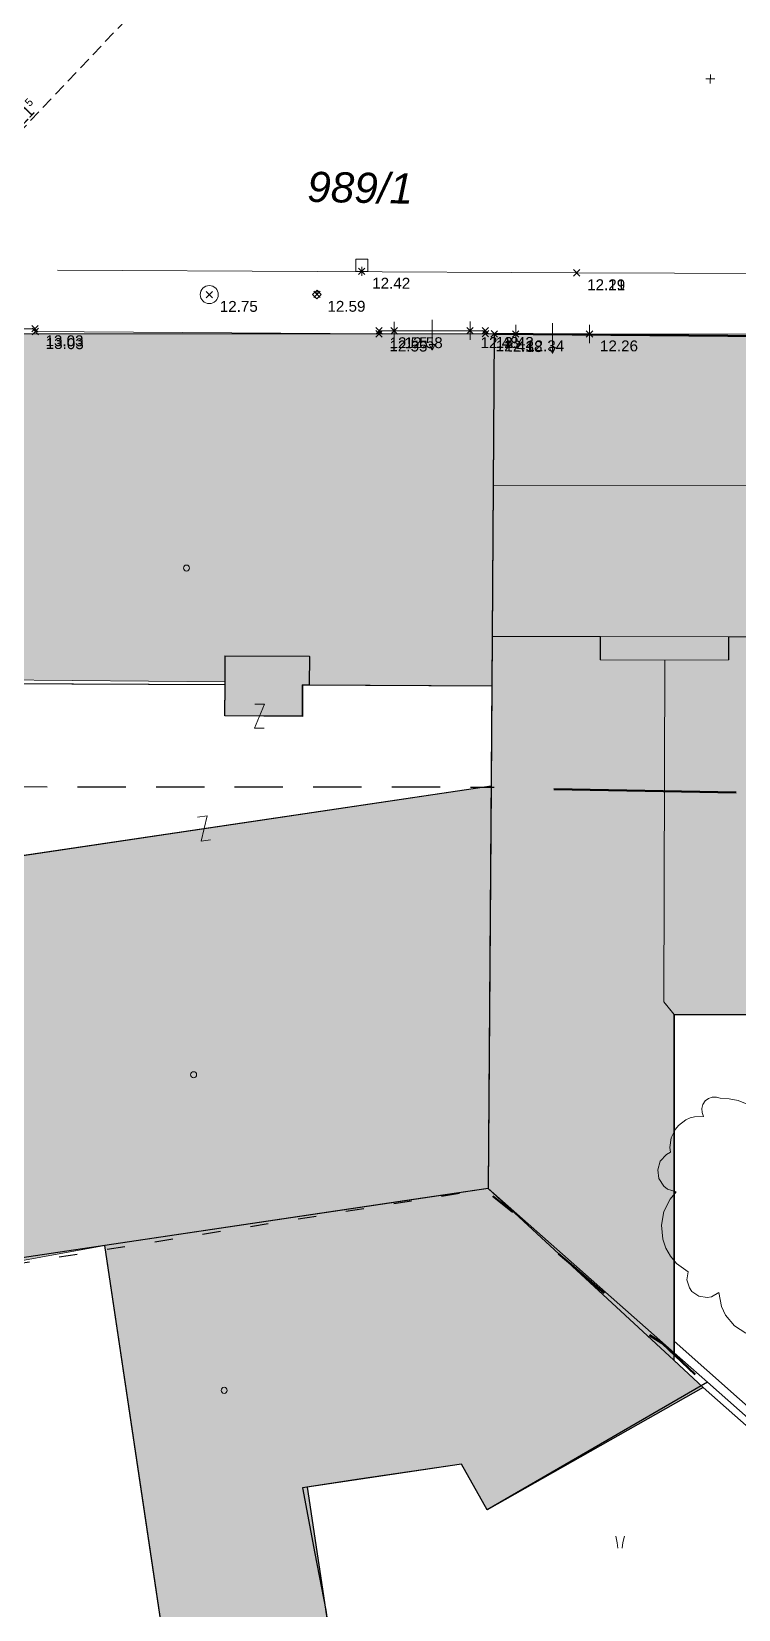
# Model space of a CAD drawing. Header units: metres. Extents: x -208 to 1512, y -277 to 123.
# Drawn here: x 22.7 to 46.1, y -42.2 to 10 of the extents above; entities that cross this region are included whole.
import ezdxf
from ezdxf.enums import TextEntityAlignment as Align

# ---------------------------------------------------------------- set-up
doc = ezdxf.new("R2010")
doc.units = ezdxf.units.M
doc.header["$MEASUREMENT"] = 0
for name, pattern in [('Baufluchtlinie', [2.6, 1.6, -1]), ('Grenzlinie', [1.6, 0.6, -1]), ('Öffnungslinie Tür Fenster', [0.6, 0.4, -0.2])]:
    doc.linetypes.add(name, pattern=pattern)
for name, color, linetype in [('725 Nachbarbebauung', 7, 'Continuous'), ('730_DKM_Gebäude', 7, 'Continuous'), ('730_DKM_Grenzen', 7, 'Continuous'), ('730_DKM_GST-Nummern', 7, 'Continuous'), ('730_DKM_Objekte', 7, 'Continuous'), ('740_WienGV_Flwd-Bebauungsplan', 7, 'Continuous'), ('740_WienGV_Höhenkoten', 7, 'Continuous'), ('740_WienGV_KartogrSymbole', 7, 'Continuous'), ('740_WienGV_L_Baum_ -gruppen_ Grünflächen', 7, 'Continuous'), ('740_WienGV_L_Gebäude', 7, 'Continuous'), ('740_WienGV_T_Einbauten', 7, 'Continuous'), ('740_WienGV_T_Gebäude', 7, 'Continuous'), ('740_WienGV_T_Straßen_ Gehsteige_ Schienen', 7, 'Continuous'), ('940 Einreichplan Bemaßung.x', 7, 'Continuous'), ('Neubau_840 Baulinien', 7, 'Continuous')]:
    doc.layers.add(name, color=color, linetype=linetype)
doc.styles.add('ERSTELLTER_STIL_1', font='arial.ttf')
doc.styles.add('ERSTELLTER_STIL_3', font='arial.ttf')
doc.styles.add('ERSTELLTER_STIL_4', font='')
doc.styles.get('ERSTELLTER_STIL_4').set_extended_font_data('Eurostile')
doc.dimstyles.new('ERSTELLTER_STIL__1', dxfattribs={"dimtxt": 0.4, "dimasz": 0.19, "dimexe": 0.18, "dimexo": 0.0625, "dimgap": 0, "dimtad": 1, "dimzin": 0, "dimdsep": 46, "dimtxsty": 'ERSTELLTER_STIL_4', "dimblk": 'ARROWHEAD_6', "dimblk1": 'ARROWHEAD_6', "dimblk2": 'ARROWHEAD_6', "dimcen": 0.09, "dimse1": 1, "dimse2": 1, "dimclrd": 7, "dimclre": 7, "dimclrt": 256, "dimazin": 0, "dimtfac": 1, "dimtdec": 4, "dimtmove": 0, "dimatfit": 3, "dimfxl": 1, "dimtolj": 1, "dimtzin": 0, "dimarcsym": 0})

# ---------------------------------------------------------------- blocks, each defined once
blk = doc.blocks.new('Decke_1_4', base_point=(18.988, -0.001))
at = {"layer": '725 Nachbarbebauung', "linetype": 'Continuous', "lineweight": 0, "true_color": 0x1f1f1f}
blk.add_hatch(color=250, dxfattribs=at).paths.add_polyline_path([(18.988, -0.001), (18.958, -11.445), (29.062, -11.53), (29.066, -10.67), (31.863, -10.681), (31.859, -11.636), (37.895, -11.661), (37.976, -0.016)])
at = {"layer": '725 Nachbarbebauung', "color": 8, "linetype": 'Continuous', "lineweight": 13, "flags": 128}
blk.add_lwpolyline([(18.988, -0.001), (18.958, -11.445), (29.062, -11.53), (29.066, -10.67), (31.863, -10.681), (31.859, -11.636), (37.895, -11.661), (37.976, -0.016)], close=True, dxfattribs=at)
blk = doc.blocks.new('Decke_2_4', base_point=(31.863, -10.681))
at = {"layer": '725 Nachbarbebauung', "linetype": 'Continuous', "lineweight": 0, "true_color": 0x1f1f1f}
blk.add_hatch(color=250, dxfattribs=at).paths.add_polyline_path([(31.863, -10.681), (29.066, -10.67), (29.062, -11.624), (29.058, -12.652), (31.623, -12.663), (31.627, -11.635), (31.859, -11.636)])
at = {"layer": '725 Nachbarbebauung', "color": 8, "linetype": 'Continuous', "lineweight": 13, "flags": 128}
blk.add_lwpolyline([(31.863, -10.681), (29.066, -10.67), (29.062, -11.624), (29.058, -12.652), (31.623, -12.663), (31.627, -11.635), (31.859, -11.636)], close=True, dxfattribs=at)
blk = doc.blocks.new('Decke_12_4', base_point=(18.903, -19.57))
at = {"layer": '725 Nachbarbebauung', "linetype": 'Continuous', "lineweight": 0, "true_color": 0x1f1f1f}
blk.add_hatch(color=250, dxfattribs=at).paths.add_polyline_path([(18.903, -19.57), (18.849, -31.328), (25.091, -30.193), (37.778, -28.307), (37.871, -14.976), (18.915, -17.794)])
at = {"layer": '725 Nachbarbebauung', "color": 8, "linetype": 'Continuous', "lineweight": 13, "flags": 128}
blk.add_lwpolyline([(18.903, -19.57), (18.849, -31.328), (25.091, -30.193), (37.778, -28.307), (37.871, -14.976), (18.915, -17.794)], close=True, dxfattribs=at)
blk = doc.blocks.new('Decke_14_4', base_point=(37.906, -10.036))
at = {"layer": '725 Nachbarbebauung', "linetype": 'Continuous', "lineweight": 0, "true_color": 0x1f1f1f}
blk.add_hatch(color=250, dxfattribs=at).paths.add_polyline_path([(37.906, -10.036), (56.975, -10.046), (57.049, -0.035), (37.976, -0.016)])
at = {"layer": '725 Nachbarbebauung', "color": 8, "linetype": 'Continuous', "lineweight": 13, "flags": 128}
blk.add_lwpolyline([(37.906, -10.036), (56.975, -10.046), (57.049, -0.035), (37.976, -0.016)], close=True, dxfattribs=at)
blk = doc.blocks.new('Decke_26_4', base_point=(41.488, -10.802))
at = {"layer": '725 Nachbarbebauung', "linetype": 'Continuous', "lineweight": 0, "true_color": 0x1f1f1f}
blk.add_hatch(color=250, dxfattribs=at).paths.add_polyline_path([(41.488, -10.802), (43.628, -10.822), (45.739, -10.81), (45.733, -10.04), (41.492, -10.036)])
at = {"layer": '725 Nachbarbebauung', "color": 8, "linetype": 'Continuous', "lineweight": 13, "flags": 128}
blk.add_lwpolyline([(41.488, -10.802), (43.628, -10.822), (45.739, -10.81), (45.733, -10.04), (41.492, -10.036)], close=True, dxfattribs=at)
blk = doc.blocks.new('Decke_32_4', base_point=(25.091, -30.193))
at = {"layer": '725 Nachbarbebauung', "linetype": 'Continuous', "lineweight": 0, "true_color": 0x1f1f1f}
blk.add_hatch(color=250, dxfattribs=at).paths.add_polyline_path([(25.091, -30.193), (25.09, -30.193), (25.091, -30.195), (27.559, -46.703), (32.944, -45.901), (31.786, -38.189), (36.599, -37.477), (36.89, -37.432), (37.743, -38.938), (44.888, -34.888), (43.924, -34), (43.915, -33.99), (37.778, -28.307), (37.778, -28.307)])
at = {"layer": '725 Nachbarbebauung', "color": 8, "linetype": 'Continuous', "lineweight": 13, "flags": 128}
blk.add_lwpolyline([(25.091, -30.193), (25.09, -30.193), (25.091, -30.195), (27.559, -46.703), (32.944, -45.901), (31.786, -38.189), (36.599, -37.477), (36.89, -37.432), (37.743, -38.938), (44.888, -34.888), (43.924, -34), (43.915, -33.99), (37.778, -28.307), (37.778, -28.307)], close=True, dxfattribs=at)
blk = doc.blocks.new('Decke_40_4', base_point=(43.581, -22.125))
at = {"layer": '725 Nachbarbebauung', "linetype": 'Continuous', "lineweight": 0, "true_color": 0x1f1f1f}
blk.add_hatch(color=250, dxfattribs=at).paths.add_polyline_path([(43.581, -22.125), (43.924, -22.549), (51.925, -22.555), (51.96, -17.385), (52.015, -10.045), (47.407, -10.041), (45.733, -10.04), (45.739, -10.81), (43.628, -10.822), (43.619, -10.822)])
at = {"layer": '725 Nachbarbebauung', "color": 8, "linetype": 'Continuous', "lineweight": 13, "flags": 128}
for points in [[(43.924, -22.549), (51.925, -22.555), (51.96, -17.385), (52.015, -10.045), (47.407, -10.041), (45.733, -10.04), (45.739, -10.81), (43.628, -10.822), (43.619, -10.822)], [(43.915, -22.537), (43.924, -22.549)]]:
    blk.add_lwpolyline(points, dxfattribs=at)
blk = doc.blocks.new('Decke_41_4', base_point=(37.902, -10.036))
at = {"layer": '725 Nachbarbebauung', "linetype": 'Continuous', "lineweight": 0, "true_color": 0x1f1f1f}
blk.add_hatch(color=250, dxfattribs=at).paths.add_polyline_path([(37.902, -10.036), (37.778, -28.307), (43.915, -33.99), (43.915, -22.537), (43.581, -22.125), (43.619, -10.821), (41.479, -10.802), (41.483, -10.032)])
at = {"layer": '725 Nachbarbebauung', "color": 8, "linetype": 'Continuous', "lineweight": 13, "flags": 128}
for points in [[(37.902, -10.036), (37.778, -28.307), (43.915, -33.99), (43.915, -22.537)], [(43.619, -10.821), (41.479, -10.802), (41.483, -10.032), (37.902, -10.036)], [(43.581, -22.125), (43.619, -10.822)], [(43.619, -10.822), (43.619, -10.821)], [(43.915, -22.537), (43.581, -22.125)]]:
    blk.add_lwpolyline(points, dxfattribs=at)
blk = doc.blocks.new('Dachfläche_5_4', base_point=(37.976, -0.016))
at = {"layer": '725 Nachbarbebauung', "color": 7, "linetype": 'Continuous', "lineweight": 18, "flags": 128}
for points in [[(37.941, -5.026), (37.976, -0.016)], [(37.976, -0.016), (57.049, -0.035)], [(57.049, -0.035), (57.012, -5.041)], [(37.906, -10.036), (37.941, -5.026)], [(57.012, -5.041), (37.941, -5.026)], [(57.012, -5.041), (56.975, -10.046)], [(56.975, -10.046), (37.906, -10.036)]]:
    blk.add_lwpolyline(points, dxfattribs=at)
blk = doc.blocks.new('FIG0410[21]_4', base_point=(29.042, -34.987))
at = {"layer": '730_DKM_Objekte', "color": 8, "linetype": 'Continuous', "lineweight": 13}
blk.add_circle((29.042, -34.987), 0.1, dxfattribs=at)
blk = doc.blocks.new('FIG0410[29]_4', base_point=(27.796, -7.768))
at = {"layer": '730_DKM_Objekte', "color": 8, "linetype": 'Continuous', "lineweight": 13}
blk.add_circle((27.796, -7.768), 0.1, dxfattribs=at)
blk = doc.blocks.new('FIG0410[34]_4', base_point=(28.032, -24.541))
at = {"layer": '730_DKM_Objekte', "color": 8, "linetype": 'Continuous', "lineweight": 13}
blk.add_circle((28.032, -24.541), 0.1, dxfattribs=at)
blk = doc.blocks.new('FIG0320[57]_4', base_point=(30.211, -12.669))
at = {"layer": '730_DKM_Objekte', "color": 8, "linetype": 'Continuous', "lineweight": 13}
for p, q in [((30.049, -13.068), (30.373, -12.269)), ((30.373, -12.269), (30.053, -12.268)), ((30.369, -13.069), (30.049, -13.068))]:
    blk.add_line(p, q, dxfattribs=at)
blk = doc.blocks.new('FIG0320[58]_4', base_point=(28.377, -16.388))
at = {"layer": '730_DKM_Objekte', "color": 8, "linetype": 'Continuous', "lineweight": 13}
for p, q in [((28.16, -16.016), (28.477, -15.969)), ((28.477, -15.969), (28.278, -16.807)), ((28.278, -16.807), (28.595, -16.76))]:
    blk.add_line(p, q, dxfattribs=at)
blk = doc.blocks.new('GI00131_ATT627(WIESE)_2CA5[149]_4', base_point=(42.135, -40.012))
at = {"layer": '740_WienGV_L_Baum_ -gruppen_ Grünflächen', "color": 252, "linetype": 'Continuous', "lineweight": 13, "true_color": 0x949494}
for p, q in [((41.999, -39.809), (42.039, -40.03)), ((42.039, -40.03), (42.059, -40.21)), ((42.203, -40.213), (42.231, -40.028)), ((42.231, -40.028), (42.279, -39.814))]:
    blk.add_line(p, q, dxfattribs=at)
blk = doc.blocks.new('TO0019_3585[180]_4', base_point=(45.122, 8.425))
at = {"layer": '740_WienGV_KartogrSymbole', "color": 252, "linetype": 'Continuous', "lineweight": 13, "true_color": 0x949494}
for p, q in [((44.972, 8.427), (45.272, 8.422)), ((45.125, 8.575), (45.119, 8.275))]:
    blk.add_line(p, q, dxfattribs=at)
blk = doc.blocks.new('LO000601_ATT200(BELICHT)_3895[186]_4', base_point=(28.549, 1.286))
at = {"layer": '740_WienGV_Höhenkoten', "color": 252, "linetype": 'Continuous', "lineweight": 13, "true_color": 0x949494}
blk.add_circle((28.549, 1.286), 0.3, dxfattribs=at)
blk = doc.blocks.new('LO0011_37C5[187]_4', base_point=(32.11, 1.29))
at = {"layer": '740_WienGV_T_Einbauten', "color": 252, "linetype": 'Continuous', "lineweight": 13, "true_color": 0x949494}
for p, q in [((32.113, 1.431), (31.969, 1.292)), ((31.969, 1.292), (32.107, 1.148)), ((32.107, 1.148), (32.251, 1.287)), ((32.113, 1.431), (32.11, 1.29)), ((32.251, 1.287), (32.113, 1.431))]:
    blk.add_line(p, q, dxfattribs=at)
blk = doc.blocks.new('TO0019_3585[205]_4', base_point=(33.593, 2.055))
at = {"layer": '740_WienGV_Höhenkoten', "color": 252, "linetype": 'Continuous', "lineweight": 13, "true_color": 0x949494}
for p, q in [((33.596, 2.205), (33.591, 1.905)), ((33.443, 2.057), (33.743, 2.052))]:
    blk.add_line(p, q, dxfattribs=at)
blk = doc.blocks.new('LO0005_2B75[213]_4', base_point=(33.594, 2.255))
at = {"layer": '740_WienGV_T_Einbauten', "color": 252, "linetype": 'Continuous', "lineweight": 13, "true_color": 0x949494}
for p, q in [((33.394, 2.455), (33.393, 2.055)), ((33.794, 2.454), (33.394, 2.455)), ((33.793, 2.054), (33.794, 2.454)), ((33.393, 2.055), (33.793, 2.054))]:
    blk.add_line(p, q, dxfattribs=at)
blk = doc.blocks.new('LO0005_2B75[222]_4', base_point=(33.594, 2.255))
at = {"layer": '740_WienGV_T_Einbauten', "color": 252, "linetype": 'Continuous', "lineweight": 13, "true_color": 0x949494}
for p, q in [((33.394, 2.455), (33.393, 2.055)), ((33.794, 2.454), (33.394, 2.455)), ((33.793, 2.054), (33.794, 2.454)), ((33.393, 2.055), (33.793, 2.054))]:
    blk.add_line(p, q, dxfattribs=at)
blk = doc.blocks.new('EF_MARKER_42E5[244]_4', base_point=(38.686, -0.017))
at = {"layer": '740_WienGV_T_Gebäude', "color": 252, "linetype": 'Continuous', "lineweight": 13, "true_color": 0x949494}
blk.add_line((38.686, 0.283), (38.686, -0.317), dxfattribs=at)
blk = doc.blocks.new('EF_MARKER_42E5[245]_4', base_point=(41.127, -0.019))
at = {"layer": '740_WienGV_T_Gebäude', "color": 252, "linetype": 'Continuous', "lineweight": 13, "true_color": 0x949494}
blk.add_line((41.127, 0.281), (41.126, -0.319), dxfattribs=at)
blk = doc.blocks.new('BW0011_3AC5[246]_4', base_point=(39.906, -0.161))
at = {"layer": '740_WienGV_T_Gebäude', "color": 252, "linetype": 'Continuous', "lineweight": 13, "true_color": 0x949494}
for p, q in [((39.907, 0.339), (39.906, -0.018)), ((40.002, -0.468), (39.809, -0.468)), ((39.809, -0.468), (39.906, -0.661)), ((39.906, -0.018), (39.906, -0.661)), ((39.906, -0.661), (40.002, -0.468))]:
    blk.add_line(p, q, dxfattribs=at)
blk = doc.blocks.new('EF_MARKER_42E5[265]_4', base_point=(34.666, 0.085))
at = {"layer": '740_WienGV_T_Gebäude', "color": 252, "linetype": 'Continuous', "lineweight": 13, "true_color": 0x949494}
blk.add_line((34.666, 0.385), (34.667, -0.215), dxfattribs=at)
blk = doc.blocks.new('EF_MARKER_42E5[266]_4', base_point=(37.177, 0.089))
at = {"layer": '740_WienGV_T_Gebäude', "color": 252, "linetype": 'Continuous', "lineweight": 13, "true_color": 0x949494}
blk.add_line((37.176, 0.389), (37.177, -0.211), dxfattribs=at)
blk = doc.blocks.new('BW0011_3AC5[267]_4', base_point=(35.921, -0.056))
at = {"layer": '740_WienGV_T_Gebäude', "color": 252, "linetype": 'Continuous', "lineweight": 13, "true_color": 0x949494}
for p, q in [((35.921, 0.444), (35.922, 0.087)), ((35.922, 0.087), (35.923, -0.556)), ((36.018, -0.363), (35.825, -0.363)), ((35.825, -0.363), (35.923, -0.556)), ((35.923, -0.556), (36.018, -0.363))]:
    blk.add_line(p, q, dxfattribs=at)
blk = doc.blocks.new('DEF01_4155[300]_4', base_point=(40.704, 2.004))
at = {"layer": '740_WienGV_T_Straßen_ Gehsteige_ Schienen', "color": 252, "linetype": 'Continuous', "lineweight": 13, "true_color": 0x949494}
for p, q in [((40.81, 2.11), (40.597, 1.899)), ((40.598, 2.111), (40.809, 1.898))]:
    blk.add_line(p, q, dxfattribs=at)
at = {"layer": '740_WienGV_T_Straßen_ Gehsteige_ Schienen', "color": 252, "lineweight": 13, "true_color": 0x949494, "style": 'ERSTELLTER_STIL_3'}
blk.add_attdef('HOEHE', text='', height=0.36, rotation=359.852, dxfattribs=at).set_placement((41.049, 1.61), align=Align.MIDDLE_LEFT)
blk = doc.blocks.new('DEF01_4155[312]_4', base_point=(37.678, 0.09))
at = {"layer": '740_WienGV_T_Gebäude', "color": 252, "linetype": 'Continuous', "lineweight": 13, "true_color": 0x949494}
for p, q in [((37.784, 0.196), (37.572, -0.017)), ((37.572, 0.195), (37.784, -0.016))]:
    blk.add_line(p, q, dxfattribs=at)
at = {"layer": '740_WienGV_T_Gebäude', "color": 252, "lineweight": 13, "true_color": 0x949494, "style": 'ERSTELLTER_STIL_3'}
blk.add_attdef('HOEHE', text='', height=0.36, rotation=0.0935, dxfattribs=at).set_placement((38.025, -0.301), align=Align.MIDDLE_LEFT)
blk = doc.blocks.new('DEF01_4155[326]_4', base_point=(22.795, 0.062))
at = {"layer": '740_WienGV_T_Gebäude', "color": 252, "linetype": 'Continuous', "lineweight": 13, "true_color": 0x949494}
for p, q in [((22.902, 0.168), (22.688, -0.043)), ((22.69, 0.169), (22.9, -0.045))]:
    blk.add_line(p, q, dxfattribs=at)
at = {"layer": '740_WienGV_T_Gebäude', "color": 252, "lineweight": 13, "true_color": 0x949494, "style": 'ERSTELLTER_STIL_3'}
blk.add_attdef('HOEHE', text='', height=0.36, rotation=359.6051, dxfattribs=at).set_placement((23.139, -0.334), align=Align.MIDDLE_LEFT)
blk = doc.blocks.new('DEF01_4155[342]_4', base_point=(37.177, 0.089))
at = {"layer": '740_WienGV_T_Gebäude', "color": 252, "linetype": 'Continuous', "lineweight": 13, "true_color": 0x949494}
for p, q in [((37.071, 0.195), (37.283, -0.017)), ((37.283, 0.195), (37.071, -0.017))]:
    blk.add_line(p, q, dxfattribs=at)
at = {"layer": '740_WienGV_T_Gebäude', "color": 252, "lineweight": 13, "true_color": 0x949494, "style": 'ERSTELLTER_STIL_3'}
blk.add_attdef('HOEHE', text='', height=0.36, rotation=0.0912, dxfattribs=at).set_placement((37.524, -0.305), align=Align.MIDDLE_LEFT)
blk = doc.blocks.new('DEF01_4155[350]_4', base_point=(38.686, -0.017))
at = {"layer": '740_WienGV_T_Gebäude', "color": 252, "linetype": 'Continuous', "lineweight": 13, "true_color": 0x949494}
for p, q in [((38.58, 0.089), (38.792, -0.123)), ((38.792, 0.089), (38.58, -0.123))]:
    blk.add_line(p, q, dxfattribs=at)
at = {"layer": '740_WienGV_T_Gebäude', "color": 252, "lineweight": 13, "true_color": 0x949494, "style": 'ERSTELLTER_STIL_3'}
blk.add_attdef('HOEHE', text='', height=0.36, rotation=359.9183, dxfattribs=at).set_placement((39.032, -0.411), align=Align.MIDDLE_LEFT)
blk = doc.blocks.new('DEF01_4155[355]_4', base_point=(40.704, 2.004))
at = {"layer": '740_WienGV_T_Straßen_ Gehsteige_ Schienen', "color": 252, "linetype": 'Continuous', "lineweight": 13, "true_color": 0x949494}
for p, q in [((40.81, 2.11), (40.597, 1.899)), ((40.598, 2.111), (40.809, 1.898))]:
    blk.add_line(p, q, dxfattribs=at)
at = {"layer": '740_WienGV_T_Straßen_ Gehsteige_ Schienen', "color": 252, "lineweight": 13, "true_color": 0x949494, "style": 'ERSTELLTER_STIL_3'}
blk.add_attdef('HOEHE', text='', height=0.36, rotation=359.852, dxfattribs=at).set_placement((41.049, 1.613), align=Align.MIDDLE_LEFT)
blk = doc.blocks.new('DEF01_4155[360]_4', base_point=(34.167, 0.084))
at = {"layer": '740_WienGV_T_Gebäude', "color": 252, "linetype": 'Continuous', "lineweight": 13, "true_color": 0x949494}
for p, q in [((34.061, 0.19), (34.274, -0.022)), ((34.273, 0.19), (34.061, -0.022))]:
    blk.add_line(p, q, dxfattribs=at)
at = {"layer": '740_WienGV_T_Gebäude', "color": 252, "lineweight": 13, "true_color": 0x949494, "style": 'ERSTELLTER_STIL_3'}
blk.add_attdef('HOEHE', text='', height=0.36, rotation=0.0981, dxfattribs=at).set_placement((34.514, -0.309), align=Align.MIDDLE_LEFT)
blk = doc.blocks.new('DEF01_4155[365]_4', base_point=(34.666, 0.085))
at = {"layer": '740_WienGV_T_Gebäude', "color": 252, "linetype": 'Continuous', "lineweight": 13, "true_color": 0x949494}
for p, q in [((34.56, 0.191), (34.773, -0.021)), ((34.772, 0.191), (34.56, -0.021))]:
    blk.add_line(p, q, dxfattribs=at)
at = {"layer": '740_WienGV_T_Gebäude', "color": 252, "lineweight": 13, "true_color": 0x949494, "style": 'ERSTELLTER_STIL_3'}
blk.add_attdef('HOEHE', text='', height=0.36, rotation=0.0912, dxfattribs=at).set_placement((35.013, -0.309), align=Align.MIDDLE_LEFT)
blk = doc.blocks.new('DEF01_4155[374]_4', base_point=(34.165, -0.016))
at = {"layer": '740_WienGV_T_Gebäude', "color": 252, "linetype": 'Continuous', "lineweight": 13, "true_color": 0x949494}
for p, q in [((34.272, 0.089), (34.059, -0.121)), ((34.06, 0.091), (34.271, -0.123))]:
    blk.add_line(p, q, dxfattribs=at)
at = {"layer": '740_WienGV_T_Gebäude', "color": 252, "lineweight": 13, "true_color": 0x949494, "style": 'ERSTELLTER_STIL_3'}
blk.add_attdef('HOEHE', text='', height=0.36, rotation=359.6051, dxfattribs=at).set_placement((34.509, -0.412), align=Align.MIDDLE_LEFT)
blk = doc.blocks.new('DEF01_4155[375]_4', base_point=(22.787, 0.152))
at = {"layer": '740_WienGV_T_Gebäude', "color": 252, "linetype": 'Continuous', "lineweight": 13, "true_color": 0x949494}
for p, q in [((22.893, 0.258), (22.68, 0.047)), ((22.681, 0.259), (22.893, 0.046))]:
    blk.add_line(p, q, dxfattribs=at)
at = {"layer": '740_WienGV_T_Gebäude', "color": 252, "lineweight": 13, "true_color": 0x949494, "style": 'ERSTELLTER_STIL_3'}
blk.add_attdef('HOEHE', text='', height=0.36, rotation=359.9129, dxfattribs=at).set_placement((23.132, -0.242), align=Align.MIDDLE_LEFT)
blk = doc.blocks.new('DEF01_4155[383]_4', base_point=(37.686, -0.011))
at = {"layer": '740_WienGV_T_Gebäude', "color": 252, "linetype": 'Continuous', "lineweight": 13, "true_color": 0x949494}
for p, q in [((37.794, 0.094), (37.578, -0.115)), ((37.582, 0.097), (37.79, -0.119))]:
    blk.add_line(p, q, dxfattribs=at)
at = {"layer": '740_WienGV_T_Gebäude', "color": 252, "lineweight": 13, "true_color": 0x949494, "style": 'ERSTELLTER_STIL_3'}
blk.add_attdef('HOEHE', text='', height=0.36, rotation=358.95, dxfattribs=at).set_placement((38.025, -0.408), align=Align.MIDDLE_LEFT)
blk = doc.blocks.new('DEF01_4155[399]_4', base_point=(37.976, -0.016))
at = {"layer": '740_WienGV_T_Gebäude', "color": 252, "linetype": 'Continuous', "lineweight": 13, "true_color": 0x949494}
for p, q in [((38.084, 0.088), (37.868, -0.12)), ((37.872, 0.092), (38.08, -0.124))]:
    blk.add_line(p, q, dxfattribs=at)
at = {"layer": '740_WienGV_T_Gebäude', "color": 252, "lineweight": 13, "true_color": 0x949494, "style": 'ERSTELLTER_STIL_3'}
blk.add_attdef('HOEHE', text='', height=0.36, rotation=358.95, dxfattribs=at).set_placement((38.315, -0.416), align=Align.MIDDLE_LEFT)
blk = doc.blocks.new('DEF01_4155[407]_4', base_point=(41.127, -0.019))
at = {"layer": '740_WienGV_T_Gebäude', "color": 252, "linetype": 'Continuous', "lineweight": 13, "true_color": 0x949494}
for p, q in [((41.233, 0.087), (41.02, -0.125)), ((41.021, 0.088), (41.233, -0.125))]:
    blk.add_line(p, q, dxfattribs=at)
at = {"layer": '740_WienGV_T_Gebäude', "color": 252, "lineweight": 13, "true_color": 0x949494, "style": 'ERSTELLTER_STIL_3'}
blk.add_attdef('HOEHE', text='', height=0.36, rotation=359.9396, dxfattribs=at).set_placement((41.473, -0.413), align=Align.MIDDLE_LEFT)
blk = doc.blocks.new('DEF01_4155[421]_4', base_point=(33.593, 2.055))
at = {"layer": '740_WienGV_Höhenkoten', "color": 252, "linetype": 'Continuous', "lineweight": 13, "true_color": 0x949494}
for p, q in [((33.7, 2.161), (33.487, 1.949)), ((33.488, 2.161), (33.699, 1.948))]:
    blk.add_line(p, q, dxfattribs=at)
at = {"layer": '740_WienGV_Höhenkoten', "color": 252, "lineweight": 13, "true_color": 0x949494, "style": 'ERSTELLTER_STIL_3'}
blk.add_attdef('HOEHE', text='', height=0.36, rotation=359.852, dxfattribs=at).set_placement((33.939, 1.663), align=Align.MIDDLE_LEFT)
blk = doc.blocks.new('DEF01_4155[437]_4', base_point=(28.549, 1.286))
at = {"layer": '740_WienGV_Höhenkoten', "color": 252, "linetype": 'Continuous', "lineweight": 13, "true_color": 0x949494}
for p, q in [((28.443, 1.392), (28.656, 1.18)), ((28.655, 1.392), (28.443, 1.18))]:
    blk.add_line(p, q, dxfattribs=at)
at = {"layer": '740_WienGV_Höhenkoten', "color": 252, "lineweight": 13, "true_color": 0x949494, "style": 'ERSTELLTER_STIL_3'}
blk.add_attdef('HOEHE', text='', height=0.36, rotation=0.086, dxfattribs=at).set_placement((28.896, 0.893), align=Align.MIDDLE_LEFT)
blk = doc.blocks.new('DEF01_4155[467]_4', base_point=(32.11, 1.29))
at = {"layer": '740_WienGV_T_Einbauten', "color": 252, "linetype": 'Continuous', "lineweight": 13, "true_color": 0x949494}
for p, q in [((32.004, 1.396), (32.216, 1.184)), ((32.216, 1.396), (32.004, 1.184))]:
    blk.add_line(p, q, dxfattribs=at)
at = {"layer": '740_WienGV_T_Einbauten', "color": 252, "lineweight": 13, "true_color": 0x949494, "style": 'ERSTELLTER_STIL_3'}
blk.add_attdef('HOEHE', text='', height=0.36, rotation=0.086, dxfattribs=at).set_placement((32.457, 0.896), align=Align.MIDDLE_LEFT)
blk = doc.blocks.new('Linie_1_4', base_point=(16.038, 0.07))
at = {"layer": '940 Einreichplan Bemaßung.x', "color": 171, "linetype": 'Öffnungslinie Tür Fenster', "lineweight": 13, "true_color": 0x6c6cff}
blk.add_line((16.038, 0.07), (26.928, 11.578), dxfattribs=at)
at = {"layer": '940 Einreichplan Bemaßung.x', "color": 171, "linetype": 'Continuous', "lineweight": 13, "true_color": 0x6c6cff}
for p, q in [((27.184, 11.849), (26.855, 11.647)), ((27, 11.509), (26.855, 11.647)), ((27.184, 11.849), (27, 11.509))]:
    blk.add_line(p, q, dxfattribs=at)
blk = doc.blocks.new('*D538')
at = {"layer": '940 Einreichplan Bemaßung.x', "color": 171, "lineweight": 13, "true_color": 0x6c6cff, "insert": (19.982, 4.169), "char_height": 0.4, "attachment_point": 7, "rotation": 46.5802, "style": 'ERSTELLTER_STIL_4'}
blk.add_mtext('\\A1;{\\pql;\\fEurostile|b0|i0|c0|p0;\\W1.000000;Hydrant ca. 16,21\\fEurostile|b0|i0|c0|p0;\\W1.000000;\\A1{\\H.66x;\\S5^  ;}}', dxfattribs=at)
blk = doc.blocks.new('ARROWHEAD_6')
at = {"color": 0, "linetype": 'Continuous', "lineweight": 0}
for p, q in [((0, 0), (-1, 0)), ((-0.5, -0.5), (0.5, 0.5))]:
    blk.add_line(p, q, dxfattribs=at)

msp = doc.modelspace()

# ---------------------------------------------------------------- linework, layer by layer
at = {"layer": '730_DKM_Gebäude', "color": 7, "linetype": 'Continuous', "lineweight": 25}
for points in [[(37.894, -11.676), (31.638, -11.648), (31.633, -12.676), (29.068, -12.664), (29.073, -11.636), (18.925, -11.589)], [(18.883, -17.799), (37.871, -14.976)], [(56.803, -36.127), (54.317, -36.111), (54.329, -33.861), (52.469, -33.847), (51.851, -33.166), (51.925, -22.555), (43.924, -22.549), (43.924, -33.741)], [(45.035, -34.722), (37.743, -38.938), (36.89, -37.432), (33.511, -37.93), (31.636, -38.219), (32.037, -40.393), (32.401, -42.261), (32.659, -43.996), (32.944, -45.901), (27.559, -46.703), (26.41, -38.991), (25.091, -30.193)]]:
    msp.add_lwpolyline(points, dxfattribs=at)
at = {"layer": '730_DKM_Grenzen', "color": 8, "linetype": 'Continuous', "lineweight": 13}
for points in [[(19.003, -0.008), (37.976, -0.016)], [(37.778, -28.307), (37.871, -14.976), (37.894, -11.676), (37.976, -0.016)], [(57.049, -0.035), (37.976, -0.016)], [(18.793, -31.13), (25.091, -30.193), (37.778, -28.307)], [(52.82, -41.623), (45.035, -34.722), (43.924, -33.741), (37.778, -28.307)]]:
    msp.add_lwpolyline(points, dxfattribs=at)
at = {"layer": '740_WienGV_Flwd-Bebauungsplan', "color": 1, "linetype": 'Continuous', "lineweight": 50, "true_color": 0xfb0106}
for points in [[(80.211, -40.44), (80.208, -26.077), (80.15, -0.326), (63.663, -0.292), (57.29, -0.18), (37.976, -0.016)], [(45.978, -15.193), (39.946, -15.087)], [(38.595, -29.086), (37.925, -28.564)], [(40.52, -30.819), (40.101, -30.472)], [(41.608, -31.773), (40.52, -30.819)], [(43.534, -33.422), (43.113, -33.159)], [(44.62, -34.461), (43.534, -33.422)]]:
    msp.add_lwpolyline(points, dxfattribs=at)
at = {"layer": '740_WienGV_L_Baum_ -gruppen_ Grünflächen', "color": 252, "linetype": 'Continuous', "lineweight": 13, "true_color": 0x949494}
for p, q in [((52.962, -41.404), (43.924, -33.362)), ((52.629, -41.778), (44.888, -34.888))]:
    msp.add_line(p, q, dxfattribs=at)
at = {"layer": '740_WienGV_L_Baum_ -gruppen_ Grünflächen', "color": 72, "linetype": 'Continuous', "lineweight": 13, "true_color": 0x69e600}
for points in [[(44.512, -31.71), (44.43, -31.597), (44.348, -31.333), (44.388, -31.059), (44.009, -30.786), (43.807, -30.549), (43.651, -30.278), (43.55, -29.983), (43.506, -29.522), (43.591, -29.069), (43.798, -28.656), (43.997, -28.421), (43.71, -28.326), (43.59, -28.233), (43.424, -27.98), (43.382, -27.685), (43.469, -27.4), (43.669, -27.18), (43.801, -27.107), (43.784, -26.947), (43.827, -26.63), (43.968, -26.341), (44.071, -26.217), (44.313, -26.033), (44.453, -25.972), (44.599, -25.931), (44.903, -25.917), (44.851, -25.79), (44.841, -25.653), (44.878, -25.521), (44.954, -25.406), (45.062, -25.323), (45.189, -25.278), (45.324, -25.277), (45.454, -25.317)], [(45.454, -25.317), (45.749, -25.335), (46.039, -25.393), (46.452, -25.557)], [(46.3, -33.096), (45.924, -32.854), (45.622, -32.494), (45.488, -32.21), (45.406, -31.747), (45.161, -31.888), (45.022, -31.913), (44.743, -31.869), (44.512, -31.71)]]:
    msp.add_lwpolyline(points, dxfattribs=at)
at = {"layer": '740_WienGV_L_Gebäude', "color": 7, "linetype": 'Continuous', "lineweight": 25}
for p, q in [((37.976, -0.016), (37.902, -10.036)), ((37.902, -10.036), (37.892, -11.676)), ((29.073, -11.636), (18.921, -11.589)), ((37.892, -11.676), (31.87, -11.649)), ((37.892, -11.676), (37.872, -14.977)), ((37.872, -14.977), (37.823, -22.547)), ((37.823, -22.547), (37.778, -28.307)), ((43.924, -22.549), (51.925, -22.555)), ((43.924, -34), (43.924, -22.549)), ((35.301, -28.672), (18.793, -31.13)), ((37.778, -28.307), (35.301, -28.672)), ((37.778, -28.307), (43.915, -33.99)), ((43.915, -33.99), (44.888, -34.888))]:
    msp.add_line(p, q, dxfattribs=at)
at = {"layer": '740_WienGV_L_Gebäude', "color": 252, "linetype": 'Continuous', "lineweight": 13, "true_color": 0x949494}
for p, q in [((43.619, -10.821), (43.581, -22.125)), ((43.581, -22.125), (43.924, -22.549))]:
    msp.add_line(p, q, dxfattribs=at)
for points in [[(37.902, -10.036), (41.483, -10.032), (41.479, -10.802), (43.619, -10.821)], [(43.619, -10.821), (45.73, -10.81), (45.724, -10.04), (52.015, -10.045)], [(29.073, -11.636), (29.077, -10.682), (31.874, -10.694), (31.87, -11.649)]]:
    msp.add_lwpolyline(points, dxfattribs=at)
at = {"layer": '740_WienGV_L_Gebäude', "color": 7, "linetype": 'Continuous', "lineweight": 25}
for points in [[(31.87, -11.649), (31.638, -11.648), (31.633, -12.676), (29.068, -12.664), (29.073, -11.636)], [(32.944, -45.901), (27.559, -46.703), (25.091, -30.195), (25.09, -30.192)], [(44.888, -34.888), (37.743, -38.938), (36.89, -37.432), (36.599, -37.477)], [(36.599, -37.477), (31.786, -38.189), (32.944, -45.901)]]:
    msp.add_lwpolyline(points, dxfattribs=at)
at = {"layer": '740_WienGV_T_Gebäude', "color": 7, "linetype": 'Continuous', "lineweight": 18}
for p, q in [((22.787, 0.152), (19.216, 0.158)), ((22.795, 0.062), (22.787, 0.152)), ((34.165, -0.016), (22.795, 0.062)), ((34.167, 0.084), (34.165, -0.016)), ((34.666, 0.085), (34.167, 0.084)), ((37.177, 0.089), (34.666, 0.085)), ((34.666, 0.085), (34.666, 0.085)), ((37.678, 0.09), (37.177, 0.089)), ((37.177, 0.089), (37.177, 0.089)), ((37.686, -0.011), (37.678, 0.09)), ((37.976, -0.016), (37.686, -0.011)), ((38.686, -0.017), (37.976, -0.016)), ((41.127, -0.019), (38.686, -0.017)), ((38.686, -0.017), (38.686, -0.017)), ((41.127, -0.019), (41.127, -0.019)), ((57.049, -0.035), (41.127, -0.019))]:
    msp.add_line(p, q, dxfattribs=at)
at = {"layer": '740_WienGV_T_Straßen_ Gehsteige_ Schienen', "color": 8, "linetype": 'Continuous', "lineweight": 13}
for p, q in [((40.704, 2.004), (23.528, 2.093)), ((53.058, 1.974), (40.704, 2.004))]:
    msp.add_line(p, q, dxfattribs=at)
at = {"layer": 'Neubau_840 Baulinien', "color": 1, "linetype": 'Continuous', "lineweight": 25, "true_color": 0xfb0106}
msp.add_lwpolyline([(-11.537, 0.065), (0, 0), (18.985, 0), (37.976, -0.016)], dxfattribs=at)
at = {"layer": 'Neubau_840 Baulinien', "color": 1, "linetype": 'Baufluchtlinie', "lineweight": 25, "true_color": 0xfb0106}
msp.add_lwpolyline([(-18.952, -14.893), (0, -15), (18.988, -15.001), (37.976, -15.016)], dxfattribs=at)
at = {"layer": 'Neubau_840 Baulinien', "color": 1, "linetype": 'Grenzlinie', "lineweight": 25, "true_color": 0xfb0106}
msp.add_lwpolyline([(-36.869, -39.216), (-18.82, -36.855), (-18.968, -40.228), (0.119, -37.419), (0.066, -34.027), (18.849, -31.328), (37.778, -28.307)], dxfattribs=at)

# ---------------------------------------------------------------- block references
at = {"layer": '725 Nachbarbebauung', "color": 8, "linetype": 'Continuous', "lineweight": 13}
for name, p in [('Decke_1_4', (18.988, -0.001)), ('Decke_14_4', (37.906, -10.036)), ('Decke_41_4', (37.902, -10.036)), ('Decke_26_4', (41.488, -10.802)), ('Decke_40_4', (43.581, -22.125)), ('Decke_2_4', (31.863, -10.681)), ('Decke_12_4', (18.903, -19.57)), ('Decke_32_4', (25.091, -30.193))]:
    msp.add_blockref(name, p, dxfattribs=at)
at = {"layer": '725 Nachbarbebauung', "color": 7, "linetype": 'Continuous', "lineweight": 18}
msp.add_blockref('Dachfläche_5_4', (37.976, -0.016), dxfattribs=at)
at = {"layer": '730_DKM_Objekte', "color": 8, "linetype": 'Continuous', "lineweight": 13}
for name, p in [('FIG0410[29]_4', (27.796, -7.768)), ('FIG0410[34]_4', (28.032, -24.541)), ('FIG0410[21]_4', (29.042, -34.987))]:
    msp.add_blockref(name, p, dxfattribs=at)
at = {"layer": '730_DKM_Objekte', "color": 7, "linetype": 'Continuous', "lineweight": 13}
for name, p in [('FIG0320[57]_4', (30.211, -12.669)), ('FIG0320[58]_4', (28.377, -16.388))]:
    msp.add_blockref(name, p, dxfattribs=at)
at = {"layer": '740_WienGV_Höhenkoten', "color": 7, "linetype": 'Continuous', "lineweight": 25}
msp.add_blockref('TO0019_3585[205]_4', (33.593, 2.055), dxfattribs=at)
at = {"layer": '740_WienGV_Höhenkoten', "color": 252, "linetype": 'Continuous', "lineweight": 13, "true_color": 0x949494}
for name, p, values in [('DEF01_4155[421]_4', (33.593, 2.055), {'HOEHE': '12.42'}), ('DEF01_4155[437]_4', (28.549, 1.286), {'HOEHE': '12.75'})]:
    msp.add_blockref(name, p, dxfattribs=at).add_auto_attribs(values)
at = {"layer": '740_WienGV_Höhenkoten', "color": 72, "linetype": 'Continuous', "lineweight": 13, "true_color": 0x69e600}
msp.add_blockref('LO000601_ATT200(BELICHT)_3895[186]_4', (28.549, 1.286), dxfattribs=at)
at = {"layer": '740_WienGV_KartogrSymbole', "color": 252, "linetype": 'Continuous', "lineweight": 13, "true_color": 0x949494}
msp.add_blockref('TO0019_3585[180]_4', (45.122, 8.425), dxfattribs=at)
at = {"layer": '740_WienGV_L_Baum_ -gruppen_ Grünflächen', "color": 252, "linetype": 'Continuous', "lineweight": 13, "true_color": 0x949494}
msp.add_blockref('GI00131_ATT627(WIESE)_2CA5[149]_4', (42.135, -40.012), dxfattribs=at)
at = {"layer": '740_WienGV_T_Einbauten', "color": 252, "linetype": 'Continuous', "lineweight": 13, "true_color": 0x949494}
for name, p in [('LO0005_2B75[213]_4', (33.594, 2.255)), ('LO0005_2B75[222]_4', (33.594, 2.255)), ('LO0011_37C5[187]_4', (32.11, 1.29))]:
    msp.add_blockref(name, p, dxfattribs=at)
msp.add_blockref('DEF01_4155[467]_4', (32.11, 1.29), dxfattribs=at).add_auto_attribs({'HOEHE': '12.59'})
at = {"layer": '740_WienGV_T_Gebäude', "color": 252, "linetype": 'Continuous', "lineweight": 13, "true_color": 0x949494}
for name, p, values in [('DEF01_4155[375]_4', (22.787, 0.152), {'HOEHE': '13.03'}), ('DEF01_4155[326]_4', (22.795, 0.062), {'HOEHE': '13.03'}), ('DEF01_4155[374]_4', (34.165, -0.016), {'HOEHE': '12.55'}), ('DEF01_4155[360]_4', (34.167, 0.084), {'HOEHE': '12.55'}), ('DEF01_4155[365]_4', (34.666, 0.085), {'HOEHE': '12.58'}), ('DEF01_4155[342]_4', (37.177, 0.089), {'HOEHE': '12.48'}), ('DEF01_4155[312]_4', (37.678, 0.09), {'HOEHE': '12.42'}), ('DEF01_4155[383]_4', (37.686, -0.011), {'HOEHE': '12.41'}), ('DEF01_4155[399]_4', (37.976, -0.016), {'HOEHE': '12.38'}), ('DEF01_4155[350]_4', (38.686, -0.017), {'HOEHE': '12.34'}), ('DEF01_4155[407]_4', (41.127, -0.019), {'HOEHE': '12.26'})]:
    msp.add_blockref(name, p, dxfattribs=at).add_auto_attribs(values)
at = {"layer": '740_WienGV_T_Gebäude', "color": 7, "linetype": 'Continuous', "lineweight": 25}
for name, p in [('EF_MARKER_42E5[265]_4', (34.666, 0.085)), ('BW0011_3AC5[267]_4', (35.921, -0.056)), ('EF_MARKER_42E5[266]_4', (37.177, 0.089)), ('EF_MARKER_42E5[244]_4', (38.686, -0.017)), ('BW0011_3AC5[246]_4', (39.906, -0.161)), ('EF_MARKER_42E5[245]_4', (41.127, -0.019))]:
    msp.add_blockref(name, p, dxfattribs=at)
at = {"layer": '740_WienGV_T_Straßen_ Gehsteige_ Schienen', "color": 252, "linetype": 'Continuous', "lineweight": 13, "true_color": 0x949494}
for name, values in [('DEF01_4155[300]_4', {'HOEHE': '12.19'}), ('DEF01_4155[355]_4', {'HOEHE': '12.21'})]:
    msp.add_blockref(name, (40.704, 2.004), dxfattribs=at).add_auto_attribs(values)
at = {"layer": '940 Einreichplan Bemaßung.x', "color": 171, "linetype": 'Öffnungslinie Tür Fenster', "lineweight": 13, "true_color": 0x6c6cff}
msp.add_blockref('Linie_1_4', (16.038, 0.07), dxfattribs=at)

# ---------------------------------------------------------------- texts
at = {"layer": '730_DKM_GST-Nummern', "color": 8, "linetype": 'Continuous', "lineweight": 13, "insert": (31.793, 4.848), "char_height": 1, "attachment_point": 4, "rotation": 358.95, "style": 'ERSTELLTER_STIL_1'}
msp.add_mtext('\\A1;{\\pql;\\fArial|b0|i1|c0|p0;\\W1.000000;989/1}', dxfattribs=at)

# ---------------------------------------------------------------- dimensions: what is measured, and where the dimension line sits
at = {"layer": '940 Einreichplan Bemaßung.x', "color": 7, "linetype": 'Continuous', "lineweight": 13}
dim = msp.add_linear_dim(base=(27.184, 11.849), p1=(16.038, 0.07), p2=(27.184, 11.849), angle=46.5802, text='Hydrant ca. <MeasuredValue>', dimstyle='ERSTELLTER_STIL__1', override={"dimse1": 1, "dimse2": 1, "dimsd1": 1, "dimsd2": 1}, dxfattribs=at)
dim.commit()
dim.dimension.update_dxf_attribs({"geometry": '*D538', "text_midpoint": (22.431, 7.233), "dimtype": 160, "text_rotation": 46.5802})

doc.saveas('drawing.dxf')
